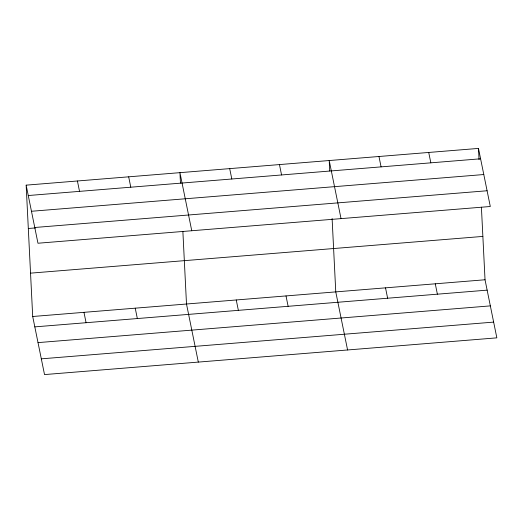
<?xml version="1.0" encoding="UTF-8"?>
<svg xmlns="http://www.w3.org/2000/svg" width="523" height="523" viewBox="0 0 523 523"><rect width="100%" height="100%" fill="white"/><g stroke="black" fill="none" stroke-linecap="round" stroke-linejoin="round"><path stroke-width="0.78" d="M26.15 185.149L478.48 148.414L490.299 206.5L37.97 243.234L26.15 185.149L32.701 316.5L44.52 374.586L496.85 337.851L485.03 279.766L481.408 207.186M28.262 195.53L480.591 158.796M31.465 211.272L483.795 174.538M34.766 227.492L487.096 190.758M28.314 228.492L35.636 227.897M30.543 273.15L482.866 236.416M32.701 316.5L485.03 279.766M34.812 326.875L487.142 290.141M38.016 342.617L490.345 305.883M41.317 358.843L493.647 322.109M428.723 152.454L430.834 162.836M435.273 283.806L437.385 294.181M378.966 156.495L381.077 166.876M385.516 287.846L387.628 298.221M341.029 218.627L329.209 160.535L329.732 170.969M347.579 349.972L335.766 291.886L332.105 218.496M279.452 164.575L281.564 174.957M286.009 295.926L288.121 306.301M229.695 168.622L231.807 178.997M236.252 299.967L238.364 310.348M191.758 230.748L179.945 172.662L180.461 183.096M198.315 362.093L186.495 304.007L182.873 231.434M128.678 176.82L130.789 187.201M135.228 308.171L137.34 318.546M77.417 180.984L79.529 191.366M83.968 312.336L86.079 322.711M478.48 148.414L479.042 159.652"/></g></svg>
